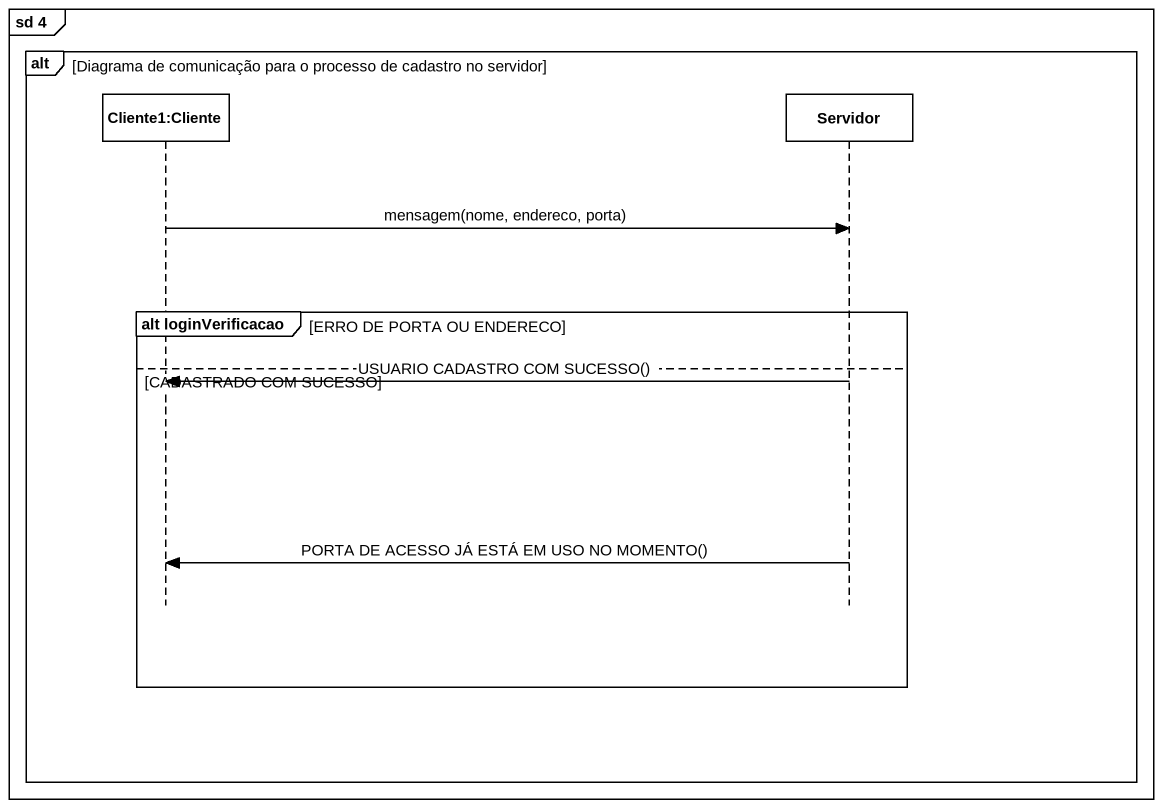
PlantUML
@startuml
mainframe sd 4
hide footbox
participant "Cliente1:Cliente" as Cliente1_Cliente
participant Servidor

alt Diagrama de comunicação para o processo de cadastro no servidor
  Cliente1_Cliente -> Servidor : mensagem(nome, endereco, porta)
  group alt loginVerificacao [ERRO DE PORTA OU ENDERECO]
  else CADASTRADO COM SUCESSO
    Servidor -> Cliente1_Cliente : USUARIO CADASTRO COM SUCESSO()
    Servidor -> Cliente1_Cliente : PORTA DE ACESSO JÁ ESTÁ EM USO NO MOMENTO()
  end
end
@enduml
